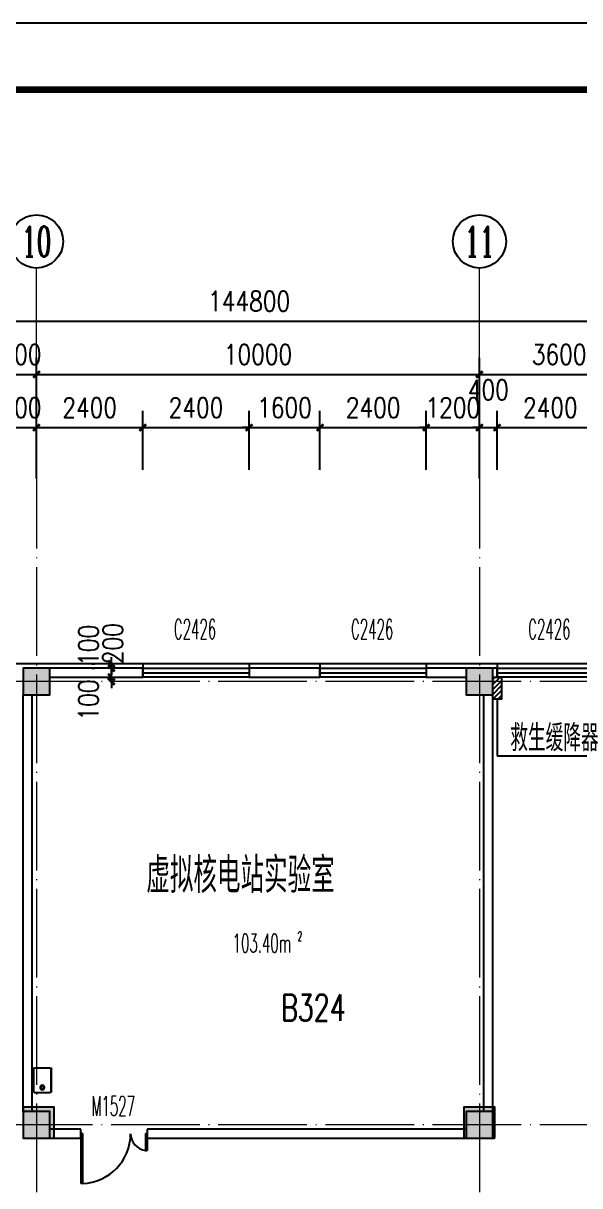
# Model space of a CAD drawing. Extents: x 1417642 to 3570900, y 124798 to 1191112.
# Drawn here: x 1511110 to 1523675, y 480019 to 506248 of the extents above; entities that cross this region are included whole.
import ezdxf
from ezdxf.enums import TextEntityAlignment as Align

# ---------------------------------------------------------------- set-up
doc = ezdxf.new("R2010")
doc.units = 0
doc.header["$LTSCALE"] = 1000
doc.header["$MEASUREMENT"] = 0
doc.linetypes.add('DOTE', pattern=[2.42, 2, -0.2, 0.02, -0.2])
doc.layers.get('0').update_dxf_attribs({"linetype": 'CONTINUOUS'})
doc.layers.get('Defpoints').update_dxf_attribs({"linetype": 'CONTINUOUS'})
for name, color, linetype in [('AXIS', 3, 'CONTINUOUS'), ('AXIS_TEXT', 7, 'CONTINUOUS'), ('colu', 2, 'CONTINUOUS'), ('COLUMN', 9, 'CONTINUOUS'), ('DOTE', 1, 'DOTE'), ('PUB_DIM', 3, 'CONTINUOUS'), ('PUB_HATCH', 8, 'CONTINUOUS'), ('PUB_TEXT', 40, 'CONTINUOUS'), ('PUB_TITLE', 4, 'CONTINUOUS'), ('SPACE', 7, 'CONTINUOUS'), ('STAIR', 2, 'CONTINUOUS'), ('SURFACE', 6, 'CONTINUOUS'), ('tiaozheng', 20, 'CONTINUOUS'), ('WALL', 4, 'CONTINUOUS'), ('WINDOW', 2, 'CONTINUOUS'), ('WINDOW_TEXT', 7, 'CONTINUOUS'), ('填充', 252, 'CONTINUOUS'), ('柱填充', 8, 'CONTINUOUS'), ('水点', 3, 'CONTINUOUS')]:
    doc.layers.add(name, color=color, linetype=linetype)
doc.styles.add('_TCH_AXIS', font='COMPLEX', dxfattribs={"bigfont": 'GBCBIG'})
doc.styles.add('_TCH_SPACE', font='ROMANS', dxfattribs={"width": 0.7, "height": 5, "bigfont": 'Z'})
doc.styles.add('_TCH_WINDOW', font='ROMANS.shx', dxfattribs={"width": 0.7, "height": 400, "bigfont": 'Z.shx'})
doc.styles.add('DIM_FONT', font='SIMPLEX.shx', dxfattribs={"width": 0.8})
doc.styles.get("Standard").update_dxf_attribs({"font": 'GBENOR', "bigfont": 'GBCBIG'})
doc.styles.add('Z', font='ROMANS', dxfattribs={"width": 0.7, "bigfont": 'Z'})
doc.dimstyles.new('DIMN150', dxfattribs={"dimscale": 1.5, "dimtxt": 300, "dimasz": 100, "dimexe": 250, "dimexo": 300, "dimgap": 150, "dimtad": 1, "dimdec": 0, "dimzin": 0, "dimdsep": 46, "dimtxsty": 'DIM_FONT', "dimblk": 'ARCHTICK', "dimcen": 0.09, "dimdle": 1.5, "dimclrt": 7, "dimazin": 2, "dimtfac": 1, "dimtdec": 0, "dimtix": 1, "dimtmove": 2, "dimatfit": 3, "dimldrblk": 'ARCHTICK', "dimfxl": 1, "dimtolj": 1, "dimtzin": 0, "dimarcsym": 0})

# ---------------------------------------------------------------- blocks, each defined once
blk = doc.blocks.new('M_E3')
for p, q in [((-275, -410), (-275, -50)), ((-255, -30), (255, -30)), ((275, -50), (275, -410)), ((255, -430), (-255, -430))]:
    blk.add_line(p, q)
at = {"const_width": 1.5}
for points in [[(-275, 0, 0.414214), (-305, -30, 0.414214)], [(305, -30, 0.414214), (275, 0, 0.414214)], [(-305, -430, 0.414214), (-275, -460, 0.414214)], [(275, -460, 0.414214), (305, -430, 0.414214)]]:
    blk.add_lwpolyline(points, format="xyb", dxfattribs=at)
for points in [[(-275, 0), (275, 0)], [(-305, -430), (-305, -30)], [(305, -30), (305, -430)], [(275, -460), (-275, -460)]]:
    blk.add_lwpolyline(points, dxfattribs=at)
for radius in [50, 32.5]:
    blk.add_circle((165, -230), radius)
for centre, start, end in [((-255, -50), 90, 180), ((255, -50), 0, 90), ((-255, -410), 180, 270), ((255, -410), 270, 0)]:
    blk.add_arc(centre, 20, start, end)
at = {"width": 0.8, "flags": 9}
for tag in ['XSIZE', 'YSIZE']:
    blk.add_attdef(tag, (0, 0), '', height=0.5, dxfattribs=at)
blk = doc.blocks.new('i89')
at = {"layer": '柱填充'}
h = blk.add_hatch(color=256, dxfattribs=at)
h.paths.add_polyline_path([(1555333, 501498), (1555333, 502098), (1554733, 502098), (1554733, 501498)])
h.paths.add_polyline_path([(1525733, 501498), (1525733, 502098), (1525133, 502098), (1525133, 501498)])
h.paths.add_polyline_path([(1517733, 501498), (1517733, 502098), (1517133, 502098), (1517133, 501498)])
h.paths.add_polyline_path([(1509733, 501498), (1509733, 502098), (1509133, 502098), (1509133, 501498)])
h.paths.add_polyline_path([(1501733, 501498), (1501733, 502098), (1501133, 502098), (1501133, 501498)])
h.paths.add_polyline_path([(1498133, 501498), (1498133, 502098), (1497533, 502098), (1497533, 501498)])
h.paths.add_polyline_path([(1498133, 529448), (1498133, 530148), (1497433, 530148), (1497433, 529448)])
h.paths.add_polyline_path([(1498133, 537448), (1498133, 538148), (1497433, 538148), (1497433, 537448)])
h.paths.add_polyline_path([(1541783, 545398), (1541783, 546098), (1541083, 546098), (1541083, 545398)])
h.paths.add_polyline_path([(1565333, 559098), (1565333, 559698), (1564733, 559698), (1564733, 559098)])
h.paths.add_polyline_path([(1565383, 549098), (1565383, 549798), (1564683, 549798), (1564683, 549098)])
h.paths.add_polyline_path([(1565333, 545498), (1565333, 546098), (1564733, 546098), (1564733, 545498)])
h.paths.add_polyline_path([(1565383, 538098), (1564683, 538098), (1564683, 537498), (1565383, 537498)])
h.paths.add_polyline_path([(1565333, 529498), (1565333, 530098), (1564733, 530098), (1564733, 529498)])
h.paths.add_polyline_path([(1565333, 519498), (1565333, 520098), (1564733, 520098), (1564733, 519498)])
h.paths.add_polyline_path([(1565333, 511498), (1565333, 512098), (1564733, 512098), (1564733, 511498)])
h.paths.add_polyline_path([(1565333, 501498), (1565333, 502098), (1564733, 502098), (1564733, 501498)])
h.paths.add_polyline_path([(1555333, 559098), (1555333, 559698), (1554733, 559698), (1554733, 559098)])
h.paths.add_polyline_path([(1555333, 549098), (1555333, 549698), (1554733, 549698), (1554733, 549098)])
h.paths.add_polyline_path([(1555333, 545498), (1555333, 546098), (1554733, 546098), (1554733, 545498)])
h.paths.add_polyline_path([(1555333, 537498), (1555333, 538098), (1554733, 538098), (1554733, 537498)])
h.paths.add_polyline_path([(1555433, 529448), (1555433, 530148), (1554733, 530148), (1554733, 529448)])
h.paths.add_polyline_path([(1555433, 519448), (1555433, 520148), (1554733, 520148), (1554733, 519448)])
h.paths.add_polyline_path([(1555433, 511498), (1555433, 512198), (1554733, 512198), (1554733, 511498)])
h.paths.add_polyline_path([(1551733, 557298), (1551733, 557898), (1551133, 557898), (1551133, 557298)])
h.paths.add_polyline_path([(1551783, 549098), (1551783, 549798), (1551083, 549798), (1551083, 549098)])
h.paths.add_polyline_path([(1551733, 545498), (1551733, 546098), (1551133, 546098), (1551133, 545498)])
h.paths.add_polyline_path([(1551733, 537498), (1551733, 538098), (1551133, 538098), (1551133, 537498)])
h.paths.add_polyline_path([(1551733, 529498), (1551733, 530098), (1551133, 530098), (1551133, 529498)])
h.paths.add_polyline_path([(1551733, 519498), (1551733, 520098), (1551133, 520098), (1551133, 519498)])
h.paths.add_polyline_path([(1551783, 511498), (1551783, 512198), (1551083, 512198), (1551083, 511498)])
h.paths.add_polyline_path([(1551733, 501498), (1551733, 502098), (1551133, 502098), (1551133, 501498)])
h.paths.add_polyline_path([(1541733, 559098), (1541733, 559698), (1541133, 559698), (1541133, 559098)])
h.paths.add_polyline_path([(1541733, 557298), (1541733, 557898), (1541133, 557898), (1541133, 557298)])
h.paths.add_polyline_path([(1541783, 549098), (1541783, 549798), (1541083, 549798), (1541083, 549098)])
h.paths.add_polyline_path([(1541733, 537498), (1541733, 538298), (1541133, 538298), (1541133, 537498)])
h.paths.add_polyline_path([(1541733, 519298), (1541733, 520098), (1541133, 520098), (1541133, 519298)])
h.paths.add_polyline_path([(1541833, 511498), (1541833, 512298), (1541033, 512298), (1541033, 511498)])
h.paths.add_polyline_path([(1541733, 501498), (1541733, 502098), (1541133, 502098), (1541133, 501498)])
h.paths.add_polyline_path([(1533733, 559098), (1533733, 559698), (1533133, 559698), (1533133, 559098)])
h.paths.add_polyline_path([(1533783, 549098), (1533783, 549798), (1533083, 549798), (1533083, 549098)])
h.paths.add_polyline_path([(1533733, 545498), (1533733, 546098), (1533133, 546098), (1533133, 545498)])
h.paths.add_polyline_path([(1533733, 537498), (1533733, 538298), (1533133, 538298), (1533133, 537498)])
h.paths.add_polyline_path([(1533733, 519298), (1533733, 520098), (1533133, 520098), (1533133, 519298)])
h.paths.add_polyline_path([(1533833, 511498), (1533833, 512298), (1533033, 512298), (1533033, 511498)])
h.paths.add_polyline_path([(1533733, 501498), (1533733, 502098), (1533133, 502098), (1533133, 501498)])
h.paths.add_polyline_path([(1525733, 559098), (1525733, 559698), (1525133, 559698), (1525133, 559098)])
h.paths.add_polyline_path([(1525783, 549098), (1525783, 549798), (1525083, 549798), (1525083, 549098)])
h.paths.add_polyline_path([(1525733, 545498), (1525733, 546098), (1525133, 546098), (1525133, 545498)])
h.paths.add_polyline_path([(1525733, 537498), (1525733, 538298), (1525133, 538298), (1525133, 537498)])
h.paths.add_polyline_path([(1525733, 519298), (1525733, 520098), (1525133, 520098), (1525133, 519298)])
h.paths.add_polyline_path([(1525833, 511498), (1525833, 512298), (1525033, 512298), (1525033, 511498)])
h.paths.add_polyline_path([(1517733, 559098), (1517733, 559698), (1517133, 559698), (1517133, 559098)])
h.paths.add_polyline_path([(1517783, 549098), (1517783, 549798), (1517083, 549798), (1517083, 549098)])
h.paths.add_polyline_path([(1517733, 545498), (1517733, 546098), (1517133, 546098), (1517133, 545498)])
h.paths.add_polyline_path([(1517733, 537498), (1517733, 538298), (1517133, 538298), (1517133, 537498)])
h.paths.add_polyline_path([(1517733, 519298), (1517733, 520098), (1517133, 520098), (1517133, 519298)])
h.paths.add_polyline_path([(1517833, 511498), (1517833, 512298), (1517033, 512298), (1517033, 511498)])
h.paths.add_polyline_path([(1509733, 559098), (1509733, 559698), (1509133, 559698), (1509133, 559098)])
h.paths.add_polyline_path([(1509783, 549098), (1509783, 549798), (1509083, 549798), (1509083, 549098)])
h.paths.add_polyline_path([(1509733, 545498), (1509733, 546098), (1509133, 546098), (1509133, 545498)])
h.paths.add_polyline_path([(1509733, 537498), (1509733, 538298), (1509133, 538298), (1509133, 537498)])
h.paths.add_polyline_path([(1509733, 519298), (1509733, 520098), (1509133, 520098), (1509133, 519298)])
h.paths.add_polyline_path([(1509833, 511498), (1509833, 512298), (1509033, 512298), (1509033, 511498)])
h.paths.add_polyline_path([(1509733, 480798), (1509733, 481398), (1509133, 481398), (1509133, 480798)])
h.paths.add_polyline_path([(1501733, 559098), (1501733, 559698), (1501133, 559698), (1501133, 559098)])
h.paths.add_polyline_path([(1501733, 549098), (1501733, 549698), (1501133, 549698), (1501133, 549098)])
h.paths.add_polyline_path([(1501733, 545498), (1501733, 546098), (1501133, 546098), (1501133, 545498)])
h.paths.add_polyline_path([(1501733, 537498), (1501733, 538098), (1501133, 538098), (1501133, 537498)])
h.paths.add_polyline_path([(1501733, 529498), (1501733, 530098), (1501133, 530098), (1501133, 529498)])
h.paths.add_polyline_path([(1501733, 519498), (1501733, 520098), (1501133, 520098), (1501133, 519498)])
h.paths.add_polyline_path([(1501833, 511498), (1501833, 512198), (1501133, 512198), (1501133, 511498)])
h.paths.add_polyline_path([(1501733, 480798), (1501733, 481398), (1501133, 481398), (1501133, 480798)])
h.paths.add_polyline_path([(1498133, 559098), (1498133, 559698), (1497533, 559698), (1497533, 559098)])
h.paths.add_polyline_path([(1498183, 549098), (1498183, 549798), (1497483, 549798), (1497483, 549098)])
h.paths.add_polyline_path([(1498133, 545498), (1498133, 546098), (1497533, 546098), (1497533, 545498)])
h.paths.add_polyline_path([(1498133, 519448), (1498133, 520148), (1497433, 520148), (1497433, 519448)])
h.paths.add_polyline_path([(1498133, 511448), (1498133, 512148), (1497433, 512148), (1497433, 511448)])
h.paths.add_polyline_path([(1498133, 480798), (1498133, 481398), (1497533, 481398), (1497533, 480798)])
h.paths.add_polyline_path([(1488133, 559098), (1488133, 559698), (1487533, 559698), (1487533, 559098)])
h.paths.add_polyline_path([(1488233, 549098), (1488233, 549798), (1487533, 549798), (1487533, 549098)])
h.paths.add_polyline_path([(1488133, 545498), (1488133, 546098), (1487533, 546098), (1487533, 545498)])
h.paths.add_polyline_path([(1488133, 537498), (1488133, 538098), (1487533, 538098), (1487533, 537498)])
h.paths.add_polyline_path([(1488133, 529498), (1488133, 530098), (1487533, 530098), (1487533, 529498)])
h.paths.add_polyline_path([(1488133, 519498), (1488133, 520098), (1487533, 520098), (1487533, 519498)])
h.paths.add_polyline_path([(1488133, 511498), (1488133, 512098), (1487533, 512098), (1487533, 511498)])
h.paths.add_polyline_path([(1488133, 501498), (1488133, 502098), (1487533, 502098), (1487533, 501498)])
h.paths.add_polyline_path([(1488133, 480798), (1488133, 481398), (1487533, 481398), (1487533, 480798)])
h.paths.add_polyline_path([(1498133, 484398), (1498133, 485198), (1497433, 485198), (1497433, 484398)])
h.paths.add_polyline_path([(1498134, 496298), (1498134, 497098), (1497433, 497098), (1497433, 496298)])
h.paths.add_polyline_path([(1487533, 497098), (1487533, 496298), (1488233, 496298), (1488233, 497098)])
h.paths.add_polyline_path([(1487533, 485198), (1487533, 484398), (1488233, 484398), (1488233, 485198)])
h.paths.add_polyline_path([(1509733, 496298), (1509733, 497098), (1509033, 497098), (1509033, 496298)])
h.paths.add_polyline_path([(1509733, 484398), (1509733, 485198), (1509033, 485198), (1509033, 484398)])
at = {"layer": 'colu'}
for points in [[(1488133, 559098), (1488133, 559698), (1487533, 559698), (1487533, 559098)], [(1498133, 559098), (1498133, 559698), (1497533, 559698), (1497533, 559098)], [(1488233, 549098), (1488233, 549798), (1487533, 549798), (1487533, 549098)], [(1498183, 549098), (1498183, 549798), (1497483, 549798), (1497483, 549098)]]:
    blk.add_lwpolyline(points, close=True, dxfattribs=at)
blk = doc.blocks.new('_ArchTick')
at = {"color": 0, "linetype": 'ByBlock', "const_width": 0.4}
blk.add_lwpolyline([(-0.5, -0.5), (0.5, 0.5)], dxfattribs=at)
blk = doc.blocks.new('*D1709')
at = {"layer": 'Defpoints', "color": 0}
for p in [(1513101, 491495), (1513112, 491495), (1513112, 491395)]:
    blk.add_point(p, dxfattribs=at)
at = {"layer": 'PUB_DIM', "color": 0, "lineweight": -2}
for p, q in [((1513101, 491495), (1513101, 491645)), ((1512662, 491495), (1512726, 491495)), ((1512662, 491395), (1512726, 491395)), ((1513101, 491395), (1513101, 491495)), ((1513101, 491395), (1513101, 491245))]:
    blk.add_line(p, q, dxfattribs=at)
at = {"layer": 'PUB_DIM', "color": 0, "lineweight": -2, "xscale": 150, "yscale": 150, "zscale": 150}
for p, rotation in [((1513101, 491495), 270), ((1513101, 491395), 90)]:
    blk.add_blockref('_ArchTick', p, dxfattribs=dict(at, rotation=rotation))
at = {"layer": 'PUB_DIM', "color": 7, "insert": (1512584, 490978), "char_height": 450, "attachment_point": 5, "rotation": 90, "style": 'DIM_FONT'}
blk.add_mtext('\\A1;100', dxfattribs=at)
blk = doc.blocks.new('*D1710')
at = {"layer": 'Defpoints', "color": 0}
for p in [(1513101, 491695), (1513112, 491695), (1513112, 491495)]:
    blk.add_point(p, dxfattribs=at)
at = {"layer": 'PUB_DIM', "color": 0, "lineweight": -2}
for p, q in [((1513101, 491695), (1513101, 491845)), ((1512662, 491695), (1512726, 491695)), ((1513101, 491495), (1513101, 491695)), ((1512662, 491495), (1512726, 491495)), ((1513101, 491495), (1513101, 491345))]:
    blk.add_line(p, q, dxfattribs=at)
at = {"layer": 'PUB_DIM', "color": 0, "lineweight": -2, "xscale": 150, "yscale": 150, "zscale": 150}
for p, rotation in [((1513101, 491695), 270), ((1513101, 491495), 90)]:
    blk.add_blockref('_ArchTick', p, dxfattribs=dict(at, rotation=rotation))
at = {"layer": 'PUB_DIM', "color": 7, "insert": (1513133, 492250), "char_height": 450, "attachment_point": 5, "rotation": 90, "style": 'DIM_FONT'}
blk.add_mtext('\\A1;200', dxfattribs=at)
blk = doc.blocks.new('*D1711')
at = {"layer": 'Defpoints', "color": 0}
for p in [(1513101, 491795), (1513112, 491795), (1513112, 491695)]:
    blk.add_point(p, dxfattribs=at)
at = {"layer": 'PUB_DIM', "color": 0, "lineweight": -2}
for p, q in [((1513101, 491795), (1513101, 491945)), ((1512662, 491795), (1512726, 491795)), ((1512662, 491695), (1512726, 491695)), ((1513101, 491695), (1513101, 491795)), ((1513101, 491695), (1513101, 491545))]:
    blk.add_line(p, q, dxfattribs=at)
at = {"layer": 'PUB_DIM', "color": 0, "lineweight": -2, "xscale": 150, "yscale": 150, "zscale": 150}
for p, rotation in [((1513101, 491795), 270), ((1513101, 491695), 90)]:
    blk.add_blockref('_ArchTick', p, dxfattribs=dict(at, rotation=rotation))
at = {"layer": 'PUB_DIM', "color": 7, "insert": (1512584, 492213), "char_height": 450, "attachment_point": 5, "rotation": 90, "style": 'DIM_FONT'}
blk.add_mtext('\\A1;100', dxfattribs=at)
blk = doc.blocks.new('*D2059')
at = {"layer": 'AXIS', "color": 0, "lineweight": -2}
for p, q in [((1443810, 496961), (1443810, 499900)), ((1588610, 496961), (1588610, 499900)), ((1443808, 499525), (1588613, 499525))]:
    blk.add_line(p, q, dxfattribs=at)
at = {"layer": 'Defpoints', "color": 0}
for p in [(1588610, 499525), (1443810, 496511), (1588610, 496511)]:
    blk.add_point(p, dxfattribs=at)
at = {"layer": 'AXIS', "color": 0, "lineweight": -2, "xscale": 150, "yscale": 150, "zscale": 150, "rotation": 180}
blk.add_blockref('_ArchTick', (1443810, 499525), dxfattribs=at)
at = {"layer": 'AXIS', "color": 0, "lineweight": -2, "xscale": 150, "yscale": 150, "zscale": 150}
blk.add_blockref('_ArchTick', (1588610, 499525), dxfattribs=at)
at = {"layer": 'AXIS', "color": 7, "insert": (1516210, 499975), "char_height": 450, "attachment_point": 5, "style": 'DIM_FONT'}
blk.add_mtext('\\A1;144800', dxfattribs=at)
blk = doc.blocks.new('*D2068')
at = {"layer": 'AXIS', "color": 0, "lineweight": -2}
for p, q in [((1510710, 495977), (1510710, 498700)), ((1511410, 495977), (1511410, 498700)), ((1510710, 498325), (1510560, 498325)), ((1510710, 498325), (1511410, 498325)), ((1511410, 498325), (1511560, 498325))]:
    blk.add_line(p, q, dxfattribs=at)
at = {"layer": 'Defpoints', "color": 0}
for p in [(1511410, 498325), (1510710, 495527), (1511410, 495527)]:
    blk.add_point(p, dxfattribs=at)
at = {"layer": 'AXIS', "color": 0, "lineweight": -2, "xscale": 150, "yscale": 150, "zscale": 150}
blk.add_blockref('_ArchTick', (1510710, 498325), dxfattribs=at)
at = {"layer": 'AXIS', "color": 0, "lineweight": -2, "xscale": 150, "yscale": 150, "zscale": 150, "rotation": 180}
blk.add_blockref('_ArchTick', (1511410, 498325), dxfattribs=at)
at = {"layer": 'AXIS', "color": 7, "insert": (1511060, 498775), "char_height": 450, "attachment_point": 5, "style": 'DIM_FONT'}
blk.add_mtext('\\A1;700', dxfattribs=at)
blk = doc.blocks.new('*D2069')
at = {"layer": 'AXIS', "color": 0, "lineweight": -2}
for p, q in [((1511410, 495977), (1511410, 498700)), ((1521410, 495977), (1521410, 498700)), ((1511408, 498325), (1521413, 498325))]:
    blk.add_line(p, q, dxfattribs=at)
at = {"layer": 'Defpoints', "color": 0}
for p in [(1521410, 498325), (1511410, 495527), (1521410, 495527)]:
    blk.add_point(p, dxfattribs=at)
at = {"layer": 'AXIS', "color": 0, "lineweight": -2, "xscale": 150, "yscale": 150, "zscale": 150, "rotation": 180}
blk.add_blockref('_ArchTick', (1511410, 498325), dxfattribs=at)
at = {"layer": 'AXIS', "color": 0, "lineweight": -2, "xscale": 150, "yscale": 150, "zscale": 150}
blk.add_blockref('_ArchTick', (1521410, 498325), dxfattribs=at)
at = {"layer": 'AXIS', "color": 7, "insert": (1516410, 498775), "char_height": 450, "attachment_point": 5, "style": 'DIM_FONT'}
blk.add_mtext('\\A1;10000', dxfattribs=at)
blk = doc.blocks.new('*D2070')
at = {"layer": 'AXIS', "color": 0, "lineweight": -2}
for p, q in [((1521410, 495977), (1521410, 498700)), ((1525010, 495977), (1525010, 498700)), ((1521408, 498325), (1525013, 498325))]:
    blk.add_line(p, q, dxfattribs=at)
at = {"layer": 'Defpoints', "color": 0}
for p in [(1525010, 498325), (1521410, 495527), (1525010, 495527)]:
    blk.add_point(p, dxfattribs=at)
at = {"layer": 'AXIS', "color": 0, "lineweight": -2, "xscale": 150, "yscale": 150, "zscale": 150, "rotation": 180}
blk.add_blockref('_ArchTick', (1521410, 498325), dxfattribs=at)
at = {"layer": 'AXIS', "color": 0, "lineweight": -2, "xscale": 150, "yscale": 150, "zscale": 150}
blk.add_blockref('_ArchTick', (1525010, 498325), dxfattribs=at)
at = {"layer": 'AXIS', "color": 7, "insert": (1523210, 498775), "char_height": 450, "attachment_point": 5, "style": 'DIM_FONT'}
blk.add_mtext('\\A1;3600', dxfattribs=at)
blk = doc.blocks.new('*D2203')
at = {"layer": 'Defpoints', "color": 0}
for p in [(1511410, 497125), (1510710, 495724), (1511410, 495724)]:
    blk.add_point(p, dxfattribs=at)
at = {"layer": 'PUB_DIM', "color": 0, "lineweight": -2}
for p, q in [((1510710, 496174), (1510710, 497500)), ((1511410, 496174), (1511410, 497500)), ((1510710, 497125), (1510560, 497125)), ((1510710, 497125), (1511410, 497125)), ((1511410, 497125), (1511560, 497125))]:
    blk.add_line(p, q, dxfattribs=at)
at = {"layer": 'PUB_DIM', "color": 0, "lineweight": -2, "xscale": 150, "yscale": 150, "zscale": 150}
blk.add_blockref('_ArchTick', (1510710, 497125), dxfattribs=at)
at = {"layer": 'PUB_DIM', "color": 0, "lineweight": -2, "xscale": 150, "yscale": 150, "zscale": 150, "rotation": 180}
blk.add_blockref('_ArchTick', (1511410, 497125), dxfattribs=at)
at = {"layer": 'PUB_DIM', "color": 7, "insert": (1511060, 497575), "char_height": 450, "attachment_point": 5, "style": 'DIM_FONT'}
blk.add_mtext('\\A1;700', dxfattribs=at)
blk = doc.blocks.new('*D2204')
at = {"layer": 'Defpoints', "color": 0}
for p in [(1513810, 497125), (1511410, 495724), (1513810, 495724)]:
    blk.add_point(p, dxfattribs=at)
at = {"layer": 'PUB_DIM', "color": 0, "lineweight": -2}
for p, q in [((1511410, 496174), (1511410, 497500)), ((1513810, 496174), (1513810, 497500)), ((1511408, 497125), (1513813, 497125))]:
    blk.add_line(p, q, dxfattribs=at)
at = {"layer": 'PUB_DIM', "color": 0, "lineweight": -2, "xscale": 150, "yscale": 150, "zscale": 150, "rotation": 180}
blk.add_blockref('_ArchTick', (1511410, 497125), dxfattribs=at)
at = {"layer": 'PUB_DIM', "color": 0, "lineweight": -2, "xscale": 150, "yscale": 150, "zscale": 150}
blk.add_blockref('_ArchTick', (1513810, 497125), dxfattribs=at)
at = {"layer": 'PUB_DIM', "color": 7, "insert": (1512610, 497575), "char_height": 450, "attachment_point": 5, "style": 'DIM_FONT'}
blk.add_mtext('\\A1;2400', dxfattribs=at)
blk = doc.blocks.new('*D2205')
at = {"layer": 'Defpoints', "color": 0}
for p in [(1516210, 497125), (1513810, 495724), (1516210, 495724)]:
    blk.add_point(p, dxfattribs=at)
at = {"layer": 'PUB_DIM', "color": 0, "lineweight": -2}
for p, q in [((1513810, 496174), (1513810, 497500)), ((1516210, 496174), (1516210, 497500)), ((1513808, 497125), (1516213, 497125))]:
    blk.add_line(p, q, dxfattribs=at)
at = {"layer": 'PUB_DIM', "color": 0, "lineweight": -2, "xscale": 150, "yscale": 150, "zscale": 150, "rotation": 180}
blk.add_blockref('_ArchTick', (1513810, 497125), dxfattribs=at)
at = {"layer": 'PUB_DIM', "color": 0, "lineweight": -2, "xscale": 150, "yscale": 150, "zscale": 150}
blk.add_blockref('_ArchTick', (1516210, 497125), dxfattribs=at)
at = {"layer": 'PUB_DIM', "color": 7, "insert": (1515010, 497575), "char_height": 450, "attachment_point": 5, "style": 'DIM_FONT'}
blk.add_mtext('\\A1;2400', dxfattribs=at)
blk = doc.blocks.new('*D2206')
at = {"layer": 'Defpoints', "color": 0}
for p in [(1517810, 497125), (1516210, 495724), (1517810, 495724)]:
    blk.add_point(p, dxfattribs=at)
at = {"layer": 'PUB_DIM', "color": 0, "lineweight": -2}
for p, q in [((1516210, 496174), (1516210, 497500)), ((1517810, 496174), (1517810, 497500)), ((1516210, 497125), (1516060, 497125)), ((1516210, 497125), (1517810, 497125)), ((1517810, 497125), (1517960, 497125))]:
    blk.add_line(p, q, dxfattribs=at)
at = {"layer": 'PUB_DIM', "color": 0, "lineweight": -2, "xscale": 150, "yscale": 150, "zscale": 150}
blk.add_blockref('_ArchTick', (1516210, 497125), dxfattribs=at)
at = {"layer": 'PUB_DIM', "color": 0, "lineweight": -2, "xscale": 150, "yscale": 150, "zscale": 150, "rotation": 180}
blk.add_blockref('_ArchTick', (1517810, 497125), dxfattribs=at)
at = {"layer": 'PUB_DIM', "color": 7, "insert": (1517010, 497575), "char_height": 450, "attachment_point": 5, "style": 'DIM_FONT'}
blk.add_mtext('\\A1;1600', dxfattribs=at)
blk = doc.blocks.new('*D2207')
at = {"layer": 'Defpoints', "color": 0}
for p in [(1520210, 497125), (1517810, 495724), (1520210, 495724)]:
    blk.add_point(p, dxfattribs=at)
at = {"layer": 'PUB_DIM', "color": 0, "lineweight": -2}
for p, q in [((1517810, 496174), (1517810, 497500)), ((1520210, 496174), (1520210, 497500)), ((1517808, 497125), (1520213, 497125))]:
    blk.add_line(p, q, dxfattribs=at)
at = {"layer": 'PUB_DIM', "color": 0, "lineweight": -2, "xscale": 150, "yscale": 150, "zscale": 150, "rotation": 180}
blk.add_blockref('_ArchTick', (1517810, 497125), dxfattribs=at)
at = {"layer": 'PUB_DIM', "color": 0, "lineweight": -2, "xscale": 150, "yscale": 150, "zscale": 150}
blk.add_blockref('_ArchTick', (1520210, 497125), dxfattribs=at)
at = {"layer": 'PUB_DIM', "color": 7, "insert": (1519010, 497575), "char_height": 450, "attachment_point": 5, "style": 'DIM_FONT'}
blk.add_mtext('\\A1;2400', dxfattribs=at)
blk = doc.blocks.new('*D2208')
at = {"layer": 'Defpoints', "color": 0}
for p in [(1521410, 497125), (1520210, 495724), (1521410, 495724)]:
    blk.add_point(p, dxfattribs=at)
at = {"layer": 'PUB_DIM', "color": 0, "lineweight": -2}
for p, q in [((1520210, 496174), (1520210, 497500)), ((1521410, 496174), (1521410, 497500)), ((1520210, 497125), (1520060, 497125)), ((1520210, 497125), (1521410, 497125)), ((1521410, 497125), (1521560, 497125))]:
    blk.add_line(p, q, dxfattribs=at)
at = {"layer": 'PUB_DIM', "color": 0, "lineweight": -2, "xscale": 150, "yscale": 150, "zscale": 150}
blk.add_blockref('_ArchTick', (1520210, 497125), dxfattribs=at)
at = {"layer": 'PUB_DIM', "color": 0, "lineweight": -2, "xscale": 150, "yscale": 150, "zscale": 150, "rotation": 180}
blk.add_blockref('_ArchTick', (1521410, 497125), dxfattribs=at)
at = {"layer": 'PUB_DIM', "color": 7, "insert": (1520810, 497575), "char_height": 450, "attachment_point": 5, "style": 'DIM_FONT'}
blk.add_mtext('\\A1;1200', dxfattribs=at)
blk = doc.blocks.new('*D2209')
at = {"layer": 'Defpoints', "color": 0}
for p in [(1521810, 497125), (1521410, 495724), (1521810, 495724)]:
    blk.add_point(p, dxfattribs=at)
at = {"layer": 'PUB_DIM', "color": 0, "lineweight": -2}
for p, q in [((1521410, 496174), (1521410, 497500)), ((1521810, 496174), (1521810, 497500)), ((1521410, 497125), (1521260, 497125)), ((1521410, 497125), (1521810, 497125)), ((1521810, 497125), (1521960, 497125))]:
    blk.add_line(p, q, dxfattribs=at)
at = {"layer": 'PUB_DIM', "color": 0, "lineweight": -2, "xscale": 150, "yscale": 150, "zscale": 150}
blk.add_blockref('_ArchTick', (1521410, 497125), dxfattribs=at)
at = {"layer": 'PUB_DIM', "color": 0, "lineweight": -2, "xscale": 150, "yscale": 150, "zscale": 150, "rotation": 180}
blk.add_blockref('_ArchTick', (1521810, 497125), dxfattribs=at)
at = {"layer": 'PUB_DIM', "color": 7, "insert": (1521610, 497976), "char_height": 450, "attachment_point": 5, "style": 'DIM_FONT'}
blk.add_mtext('\\A1;400', dxfattribs=at)
blk = doc.blocks.new('*D2210')
at = {"layer": 'Defpoints', "color": 0}
for p in [(1524210, 497125), (1521810, 495724), (1524210, 495724)]:
    blk.add_point(p, dxfattribs=at)
at = {"layer": 'PUB_DIM', "color": 0, "lineweight": -2}
for p, q in [((1521810, 496174), (1521810, 497500)), ((1524210, 496174), (1524210, 497500)), ((1521808, 497125), (1524213, 497125))]:
    blk.add_line(p, q, dxfattribs=at)
at = {"layer": 'PUB_DIM', "color": 0, "lineweight": -2, "xscale": 150, "yscale": 150, "zscale": 150, "rotation": 180}
blk.add_blockref('_ArchTick', (1521810, 497125), dxfattribs=at)
at = {"layer": 'PUB_DIM', "color": 0, "lineweight": -2, "xscale": 150, "yscale": 150, "zscale": 150}
blk.add_blockref('_ArchTick', (1524210, 497125), dxfattribs=at)
at = {"layer": 'PUB_DIM', "color": 7, "insert": (1523010, 497575), "char_height": 450, "attachment_point": 5, "style": 'DIM_FONT'}
blk.add_mtext('\\A1;2400', dxfattribs=at)
blk = doc.blocks.new('_FZH')
blk.add_lwpolyline([(-0.5, -0.5), (0.5, -0.5), (0.5, 0.5), (-0.5, 0.5)], close=True)
at = {"layer": 'PUB_HATCH'}
blk.add_solid([(-0.5, -0.5), (0.5, -0.5), (-0.5, 0.5), (0.5, 0.5)], dxfattribs=at)
blk = doc.blocks.new('$TCHSYS$WIN2D')
for p, q in [((-0.5, 0.5), (0.5, 0.5)), ((-0.5, 0.5), (-0.5, -0.5)), ((0.5, 0.5), (0.5, -0.5)), ((0.5, 0.167), (-0.5, 0.167)), ((0.5, -0.167), (-0.5, -0.167)), ((-0.5, -0.5), (0.5, -0.5))]:
    blk.add_line(p, q)
blk = doc.blocks.new('$DorLib2D$00000225')
at = {"color": 0}
for p, q in [((0.475, -0.001), (0.475, 0.752)), ((0.475, 0.752), (0.5, 0.752)), ((0.5, -0.001), (0.5, 0.752)), ((-0.5, 0), (-0.5, 0.252)), ((-0.475, 0.252), (-0.5, 0.252)), ((-0.475, 0), (-0.475, 0.252)), ((-0.475, 0), (-0.5, 0)), ((0.475, -0.001), (0.5, -0.001))]:
    blk.add_line(p, q, dxfattribs=at)
for centre, radius, start, end in [((0.505, -0.002), 0.755, 92.2493, 179.7238), ((-0.501, 0.003), 0.251, 359.7899, 84.0974)]:
    blk.add_arc(centre, radius, start, end, dxfattribs=at)

msp = doc.modelspace()

# ---------------------------------------------------------------- hatches: boundary and pattern name
at = {"layer": 'STAIR'}
h = msp.add_hatch(dxfattribs=at)
h.set_pattern_fill('ANSI31', color=256, scale=50)
h.set_pattern_definition([(45, (-1360.28, 1659.34), (-56.1266008, 56.1266008), [])])
h.paths.add_polyline_path([(1521710.3, 490995.5), (1521910.3, 490995.5), (1521910.3, 491495.5), (1521710.3, 491495.5)])

# ---------------------------------------------------------------- linework, layer by layer
at = {"layer": 'AXIS', "lineweight": 0}
for p, q in [((1511410.3, 498108.7), (1511410.3, 500725.2)), ((1521410.3, 498108.7), (1521410.3, 500725.2))]:
    msp.add_line(p, q, dxfattribs=at)
at = {"layer": 'AXIS'}
for centre in [(1511410.3, 501325.2), (1521410.3, 501325.2)]:
    msp.add_circle(centre, 600, dxfattribs=at)
at = {"layer": 'DOTE', "lineweight": 0}
for points in [[(1511410.3, 496395.5), (1511410.3, 469695.5)], [(1511410.3, 496395.5), (1511410.3, 469695.5)], [(1521410.3, 496395.5), (1521410.3, 469695.5)], [(1521410.3, 496395.5), (1521410.3, 469695.5)], [(1597373.8, 491395.5), (1432083.9, 491395.5)], [(1597373.8, 481395.5), (1432083.9, 481395.5)]]:
    msp.add_lwpolyline(points, dxfattribs=at)
at = {"layer": 'PUB_TITLE'}
msp.add_lwpolyline([(1417642.3, 380098.4), (1618342.3, 380098.4), (1618342.3, 506248.4), (1417642.3, 506248.4)], close=True, dxfattribs=at)
at = {"layer": 'PUB_TITLE', "const_width": 150}
msp.add_lwpolyline([(1421392.3, 381598.4), (1616842.3, 381598.4), (1616842.3, 504748.4), (1421392.3, 504748.4)], close=True, dxfattribs=at)
at = {"layer": 'STAIR'}
for p, q in [((1521810.3, 490995.5), (1521810.3, 489718.5)), ((1521810.3, 489718.5), (1524610.3, 489718.5))]:
    msp.add_line(p, q, dxfattribs=at)
msp.add_lwpolyline([(1521710.3, 491495.5), (1521910.3, 491495.5), (1521910.3, 490995.5), (1521710.3, 490995.5), (1521710.3, 491495.5)], dxfattribs=at)
at = {"layer": 'SURFACE'}
for p, q in [((1511410.3, 491795.5), (1510660.3, 491795.5)), ((1513810.3, 491795.5), (1511410.3, 491795.5)), ((1513810.3, 491795.5), (1513810.3, 491695.5)), ((1516210.3, 491795.5), (1516210.3, 491695.5)), ((1517810.3, 491795.5), (1516210.3, 491795.5)), ((1517810.3, 491795.5), (1517810.3, 491695.5)), ((1520210.3, 491795.5), (1520210.3, 491695.5)), ((1521410.3, 491795.5), (1520210.3, 491795.5)), ((1521810.3, 491795.5), (1521410.3, 491795.5)), ((1521810.3, 491795.5), (1521810.3, 491695.5))]:
    msp.add_line(p, q, dxfattribs=at)
at = {"layer": 'WALL'}
for p, q in [((1513810.3, 491695.5), (1511710.3, 491695.5)), ((1513810.3, 491495.5), (1513810.3, 491695.5)), ((1517810.3, 491695.5), (1516210.3, 491695.5)), ((1516210.3, 491695.5), (1516210.3, 491495.5)), ((1517810.3, 491495.5), (1517810.3, 491695.5)), ((1521110.3, 491695.5), (1520210.3, 491695.5)), ((1520210.3, 491695.5), (1520210.3, 491495.5)), ((1521810.3, 491695.5), (1521710.3, 491695.5)), ((1521810.3, 491495.5), (1521810.3, 491695.5)), ((1511710.3, 491495.5), (1513810.3, 491495.5)), ((1516210.3, 491495.5), (1517810.3, 491495.5)), ((1520210.3, 491495.5), (1521110.3, 491495.5)), ((1521710.3, 491495.5), (1521810.3, 491495.5)), ((1511110.3, 481695.5), (1511110.3, 491095.5)), ((1511310.3, 481695.5), (1511310.3, 491095.5)), ((1521510.3, 481695.5), (1521510.3, 491095.5)), ((1521710.3, 481695.5), (1521710.3, 491095.5)), ((1512410.3, 481295.5), (1511710.3, 481295.5)), ((1511710.3, 481095.5), (1512410.3, 481095.5)), ((1512410.3, 481095.5), (1512410.3, 481295.5)), ((1521110.3, 481295.5), (1513910.3, 481295.5)), ((1513910.3, 481295.5), (1513910.3, 481095.5)), ((1513910.3, 481095.5), (1521110.3, 481095.5))]:
    msp.add_line(p, q, dxfattribs=at)

# ---------------------------------------------------------------- block references
at = {"layer": 'COLUMN', "lineweight": 0, "xscale": 600, "yscale": 600, "zscale": 600}
for p in [(1511410.3, 491395.5), (1521410.3, 491395.5), (1511410.3, 481395.5), (1521410.3, 481395.5)]:
    msp.add_blockref('_FZH', p, dxfattribs=at)
at = {"layer": 'tiaozheng'}
msp.add_blockref('i89', (23577.2, -68002.8), dxfattribs=at)
at = {"layer": 'WINDOW', "color": 2}
ref = msp.add_blockref('$TCHSYS$WIN2D', (1515010.3, 491645.5), dxfattribs=dict(at, xscale=2400, yscale=-300, zscale=2400, rotation=180))
ref.add_attrib('A', 'C2426', (1514511.5, 492355), dxfattribs={"layer": 'WINDOW_TEXT', "color": 2, "height": 446.25, "style": '_TCH_WINDOW', "width": 0.494118})
ref = msp.add_blockref('$TCHSYS$WIN2D', (1519010.3, 491645.5), dxfattribs=dict(at, xscale=2400, yscale=-300, zscale=2400, rotation=180))
ref.add_attrib('A', 'C2426', (1518511.5, 492355), dxfattribs={"layer": 'WINDOW_TEXT', "color": 2, "height": 446.25, "style": '_TCH_WINDOW', "width": 0.494118})
ref = msp.add_blockref('$TCHSYS$WIN2D', (1523010.3, 491645.5), dxfattribs=dict(at, xscale=2400, yscale=-300, zscale=2400, rotation=180))
ref.add_attrib('A', 'C2426', (1522511.5, 492355), dxfattribs={"layer": 'WINDOW_TEXT', "color": 2, "height": 446.25, "style": '_TCH_WINDOW', "width": 0.494118})
at = {"layer": 'WINDOW', "lineweight": 0}
ref = msp.add_blockref('$DorLib2D$00000225', (1513160.3, 481195.5), dxfattribs=dict(at, xscale=1500, yscale=1500, zscale=1500, rotation=180))
ref.add_attrib('A', 'M1527', (1512651, 481595.2), dxfattribs={"layer": 'WINDOW_TEXT', "lineweight": 0, "height": 446.25, "style": '_TCH_WINDOW', "width": 0.494118})
at = {"layer": '水点', "xscale": -1, "rotation": 90}
msp.add_blockref('M_E3', (1511310.3, 482400.5), dxfattribs=at)

# ---------------------------------------------------------------- texts
at = {"layer": 'AXIS_TEXT', "style": '_TCH_AXIS'}
for s, width, p, p2 in [('10', 0.724138, (1511070.9, 500985.8), (1511749.7, 500985.8)), ('11', 0.875, (1521070.9, 500985.8), (1521749.7, 500985.8))]:
    msp.add_text(s, height=678.82, dxfattribs=dict(at, width=width)).set_placement(p, p2, align=Align.FIT)
at = {"layer": 'PUB_TEXT', "style": 'Z', "width": 0.7}
msp.add_text('救生缓降器', height=600, dxfattribs=at).set_placement((1522106.8, 489822.3))
at = {"layer": 'PUB_TEXT', "color": 1, "lineweight": 60, "style": 'Z', "width": 0.7}
msp.add_text('B324', height=600, dxfattribs=at).set_placement((1516930.7, 483737.3))
at = {"layer": 'SPACE', "style": '_TCH_SPACE', "width": 0.525}
for s, height, p in [('103.40m', 420, (1515838.4, 485282.4)), ('2', 210, (1517308.4, 485544.9))]:
    msp.add_text(s, height=height, dxfattribs=at).set_placement(p)
at = {"layer": '填充', "insert": (1513888.4, 487424.6), "char_height": 800, "width": 8372.358, "attachment_point": 1, "style": '_TCH_WINDOW'}
msp.add_mtext('{\\C2;虚拟核电站实验室}', dxfattribs=at)

# ---------------------------------------------------------------- dimensions: what is measured, and where the dimension line sits
at = {"layer": 'AXIS'}
for p1, p2, distance, picture, middle in [((1443810.3, 496511.2), (1588610.3, 496511.2), 3013.9, '*D2059', (1516210.3, 499975.2)), ((1510710.3, 495527.3), (1511410.3, 495527.3), 2797.8, '*D2068', (1511060.3, 498775.2)), ((1511410.3, 495527.3), (1521410.3, 495527.3), 2797.8, '*D2069', (1516410.3, 498775.2)), ((1521410.3, 495527.3), (1525010.3, 495527.3), 2797.8, '*D2070', (1523210.3, 498775.2))]:
    dim = msp.add_aligned_dim(p1=p1, p2=p2, distance=distance, dimstyle='DIMN150', dxfattribs=at)
    dim.commit()
    dim.dimension.update_dxf_attribs({"geometry": picture, "text_midpoint": middle})
at = {"layer": 'PUB_DIM'}
for base, p1, p2, angle, picture, middle in [((1521810.3, 497125.2), (1521410.3, 495723.7), (1521810.3, 495723.7), 0, '*D2209', (1521610.3, 497976.4)), ((1513101.3, 491795.5), (1513111.8, 491695.5), (1513111.8, 491795.5), 90, '*D1711', (1512583.8, 492213.2)), ((1513101.3, 491695.5), (1513111.8, 491495.5), (1513111.8, 491695.5), 90, '*D1710', (1513132.9, 492249.6)), ((1513101.3, 491495.5), (1513111.8, 491395.5), (1513111.8, 491495.5), 90, '*D1709', (1512583.8, 490977.7))]:
    dim = msp.add_linear_dim(base=base, p1=p1, p2=p2, angle=angle, dimstyle='DIMN150', dxfattribs=at)
    dim.commit()
    dim.dimension.update_dxf_attribs({"geometry": picture, "text_midpoint": middle, "dimtype": 129})
for p1, p2, picture, middle in [((1510710.3, 495723.7), (1511410.3, 495723.7), '*D2203', (1511060.3, 497575.2)), ((1511410.3, 495723.7), (1513810.3, 495723.7), '*D2204', (1512610.3, 497575.2)), ((1513810.3, 495723.7), (1516210.3, 495723.7), '*D2205', (1515010.3, 497575.2)), ((1516210.3, 495723.7), (1517810.3, 495723.7), '*D2206', (1517010.3, 497575.2)), ((1517810.3, 495723.7), (1520210.3, 495723.7), '*D2207', (1519010.3, 497575.2)), ((1520210.3, 495723.7), (1521410.3, 495723.7), '*D2208', (1520810.3, 497575.2)), ((1521810.3, 495723.7), (1524210.3, 495723.7), '*D2210', (1523010.3, 497575.2))]:
    dim = msp.add_aligned_dim(p1=p1, p2=p2, distance=1401.5, dimstyle='DIMN150', dxfattribs=at)
    dim.commit()
    dim.dimension.update_dxf_attribs({"geometry": picture, "text_midpoint": middle})

doc.saveas('drawing.dxf')
